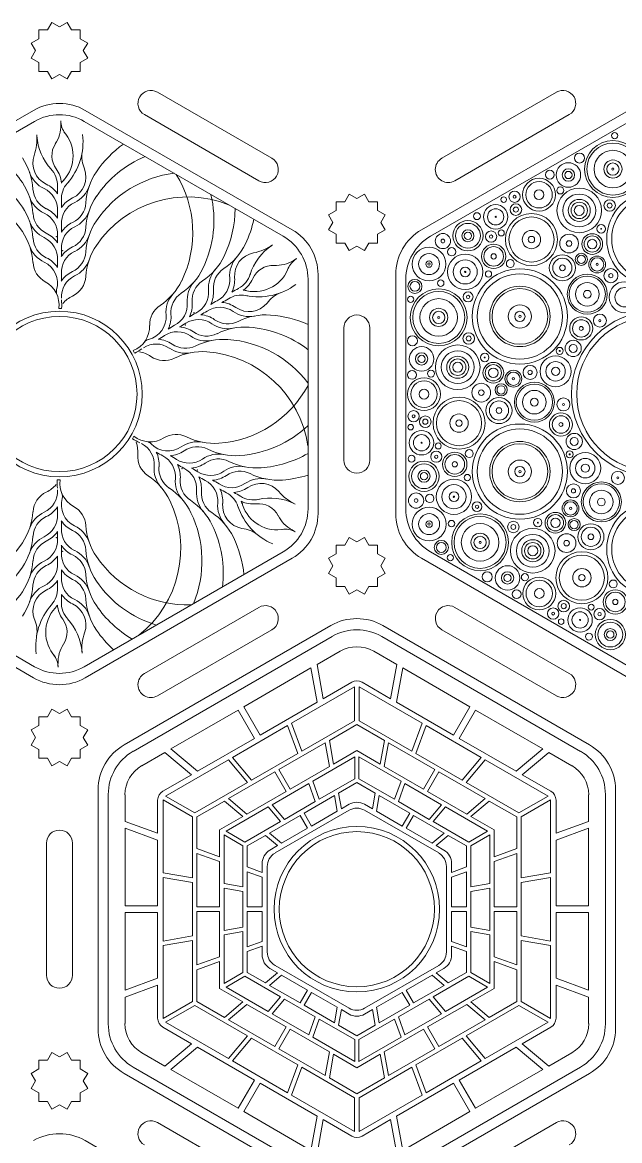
# Model space of a CAD drawing. Header units: millimetres. Extents: x -13 to 587, y 0 to 600.
# Drawn here: x 165.7 to 252.3, y 277.5 to 439.7 of the extents above; entities that cross this region are included whole.
import ezdxf

# ---------------------------------------------------------------- set-up
doc = ezdxf.new("R2010")
doc.units = ezdxf.units.MM
for name, color, linetype, lineweight, true_color in [('Cut_First', 1, 'Continuous', 20, 0xff0000), ('Cut_Second', 1, 'Continuous', 20, 0xff0000), ('Vector_Score', 5, 'Continuous', 0, 0x0000ff)]:
    doc.layers.add(name, color=color, linetype=linetype, lineweight=lineweight, true_color=true_color)

msp = doc.modelspace()

# ---------------------------------------------------------------- linework, layer by layer
at = {"layer": 'Cut_First'}
for p, q in [((167.36, 426.9), (137.36, 409.58)), ((204.86, 409.58), (174.86, 426.9)), ((253.61, 426.9), (223.61, 409.58)), ((208.61, 368.45), (208.61, 403.09)), ((219.86, 403.09), (219.86, 368.45)), ((137.36, 361.95), (167.36, 344.63)), ((174.86, 344.63), (204.86, 361.95)), ((223.61, 361.95), (253.61, 344.63)), ((210.48, 352.21), (180.48, 334.89)), ((247.98, 334.89), (217.98, 352.21)), ((176.73, 328.39), (176.73, 293.75)), ((251.73, 293.75), (251.73, 328.39)), ((180.48, 287.26), (210.48, 269.94)), ((217.98, 269.94), (247.98, 287.26)), ((204.86, 260.19), (174.86, 277.51))]:
    msp.add_line(p, q, dxfattribs=at)
for centre in [(171.11, 385.77), (257.36, 385.77), (214.23, 311.07)]:
    msp.add_circle(centre, 11.25, dxfattribs=at)
for centre, start, end in [((171.11, 420.41), 60, 120), ((201.11, 403.09), 0, 60), ((227.36, 403.09), 120, 180), ((201.11, 368.45), 300, 0), ((227.36, 368.45), 180, 240), ((214.23, 345.71), 60, 120), ((171.11, 351.12), 240, 300), ((184.23, 328.39), 120, 180), ((244.23, 328.39), 0, 60), ((184.23, 293.75), 180, 240), ((244.23, 293.75), 300, 0), ((171.11, 271.02), 60, 120)]:
    msp.add_arc(centre, 7.5, start, end, dxfattribs=at)
at = {"layer": 'Cut_Second'}
for p, q in [((170.01, 439.66), (169.37, 438.56)), ((171.11, 439.03), (170.01, 439.66)), ((172.21, 439.66), (171.11, 439.03)), ((172.84, 438.56), (172.21, 439.66)), ((169.37, 438.56), (168.11, 438.56)), ((168.11, 438.56), (168.11, 437.29)), ((174.11, 438.56), (172.84, 438.56)), ((174.11, 437.29), (174.11, 438.56)), ((168.11, 437.29), (167.01, 436.66)), ((167.01, 436.66), (167.64, 435.56)), ((175.21, 436.66), (174.11, 437.29)), ((174.57, 435.56), (175.21, 436.66)), ((167.64, 435.56), (167.01, 434.46)), ((175.21, 434.46), (174.57, 435.56)), ((167.01, 434.46), (168.11, 433.83)), ((168.11, 433.83), (168.11, 432.56)), ((174.11, 433.83), (175.21, 434.46)), ((174.11, 432.56), (174.11, 433.83)), ((168.11, 432.56), (169.37, 432.56)), ((169.37, 432.56), (170.01, 431.46)), ((170.01, 431.46), (171.11, 432.1)), ((171.11, 432.1), (172.21, 431.46)), ((172.21, 431.46), (172.84, 432.56)), ((172.84, 432.56), (174.11, 432.56)), ((185.31, 429.53), (201.91, 419.95)), ((226.56, 419.95), (243.16, 429.53)), ((200.03, 416.7), (183.43, 426.28)), ((245.03, 426.28), (228.43, 416.7)), ((212.5, 413.66), (211.23, 413.66)), ((211.23, 413.66), (211.23, 412.4)), ((213.13, 414.76), (212.5, 413.66)), ((214.23, 414.13), (213.13, 414.76)), ((215.33, 414.76), (214.23, 414.13)), ((215.96, 413.66), (215.33, 414.76)), ((217.23, 413.66), (215.96, 413.66)), ((217.23, 412.4), (217.23, 413.66)), ((211.23, 412.4), (210.13, 411.76)), ((218.33, 411.76), (217.23, 412.4)), ((210.13, 411.76), (210.77, 410.66)), ((210.77, 410.66), (210.13, 409.57)), ((217.7, 410.66), (218.33, 411.76)), ((218.33, 409.57), (217.7, 410.66)), ((210.13, 409.57), (211.23, 408.93)), ((211.23, 408.93), (211.23, 407.66)), ((217.23, 408.93), (218.33, 409.57)), ((217.23, 407.66), (217.23, 408.93)), ((211.23, 407.66), (212.5, 407.66)), ((212.5, 407.66), (213.13, 406.57)), ((213.13, 406.57), (214.23, 407.2)), ((214.23, 407.2), (215.33, 406.57)), ((215.33, 406.57), (215.96, 407.66)), ((215.96, 407.66), (217.23, 407.66)), ((212.36, 376.18), (212.36, 395.35)), ((216.11, 395.35), (216.11, 376.18)), ((213.13, 364.97), (212.5, 363.87)), ((214.23, 364.33), (213.13, 364.97)), ((215.33, 364.97), (214.23, 364.33)), ((215.96, 363.87), (215.33, 364.97)), ((212.5, 363.87), (211.23, 363.87)), ((211.23, 363.87), (211.23, 362.6)), ((217.23, 363.87), (215.96, 363.87)), ((217.23, 362.6), (217.23, 363.87)), ((211.23, 362.6), (210.13, 361.97)), ((210.13, 361.97), (210.77, 360.87)), ((218.33, 361.97), (217.23, 362.6)), ((217.7, 360.87), (218.33, 361.97)), ((210.77, 360.87), (210.13, 359.77)), ((218.33, 359.77), (217.7, 360.87)), ((210.13, 359.77), (211.23, 359.14)), ((211.23, 359.14), (211.23, 357.87)), ((217.23, 359.14), (218.33, 359.77)), ((217.23, 357.87), (217.23, 359.14)), ((211.23, 357.87), (212.5, 357.87)), ((212.5, 357.87), (213.13, 356.77)), ((213.13, 356.77), (214.23, 357.4)), ((214.23, 357.4), (215.33, 356.77)), ((215.33, 356.77), (215.96, 357.87)), ((215.96, 357.87), (217.23, 357.87)), ((183.43, 345.25), (200.03, 354.83)), ((228.43, 354.83), (245.03, 345.25)), ((201.91, 351.59), (185.31, 342)), ((243.16, 342), (226.56, 351.59)), ((169.37, 338.97), (168.11, 338.97)), ((168.11, 338.97), (168.11, 337.7)), ((170.01, 340.07), (169.37, 338.97)), ((171.11, 339.43), (170.01, 340.07)), ((172.21, 340.07), (171.11, 339.43)), ((172.84, 338.97), (172.21, 340.07)), ((174.11, 338.97), (172.84, 338.97)), ((174.11, 337.7), (174.11, 338.97)), ((168.11, 337.7), (167.01, 337.07)), ((175.21, 337.07), (174.11, 337.7)), ((167.01, 337.07), (167.64, 335.97)), ((167.64, 335.97), (167.01, 334.87)), ((174.57, 335.97), (175.21, 337.07)), ((175.21, 334.87), (174.57, 335.97)), ((167.01, 334.87), (168.11, 334.24)), ((168.11, 334.24), (168.11, 332.97)), ((174.11, 334.24), (175.21, 334.87)), ((174.11, 332.97), (174.11, 334.24)), ((168.11, 332.97), (169.37, 332.97)), ((169.37, 332.97), (170.01, 331.87)), ((170.01, 331.87), (171.11, 332.51)), ((171.11, 332.51), (172.21, 331.87)), ((172.21, 331.87), (172.84, 332.97)), ((172.84, 332.97), (174.11, 332.97)), ((169.23, 301.49), (169.23, 320.66)), ((172.98, 320.66), (172.98, 301.49)), ((170.01, 290.27), (169.37, 289.17)), ((171.11, 289.64), (170.01, 290.27)), ((172.21, 290.27), (171.11, 289.64)), ((172.84, 289.17), (172.21, 290.27)), ((169.37, 289.17), (168.11, 289.17)), ((168.11, 289.17), (168.11, 287.91)), ((174.11, 289.17), (172.84, 289.17)), ((174.11, 287.91), (174.11, 289.17)), ((168.11, 287.91), (167.01, 287.27)), ((167.01, 287.27), (167.64, 286.17)), ((175.21, 287.27), (174.11, 287.91)), ((174.57, 286.17), (175.21, 287.27)), ((167.64, 286.17), (167.01, 285.08)), ((175.21, 285.08), (174.57, 286.17)), ((167.01, 285.08), (168.11, 284.44)), ((168.11, 284.44), (168.11, 283.17)), ((174.11, 284.44), (175.21, 285.08)), ((174.11, 283.17), (174.11, 284.44)), ((168.11, 283.17), (169.37, 283.17)), ((169.37, 283.17), (170.01, 282.08)), ((170.01, 282.08), (171.11, 282.71)), ((171.11, 282.71), (172.21, 282.08)), ((172.21, 282.08), (172.84, 283.17)), ((172.84, 283.17), (174.11, 283.17)), ((185.31, 280.14), (201.91, 270.56)), ((226.56, 270.56), (243.16, 280.14))]:
    msp.add_line(p, q, dxfattribs=at)
for centre, start, end in [((184.37, 427.91), 60, 240), ((244.09, 427.91), 300, 120), ((200.97, 418.32), 240, 60), ((227.49, 418.32), 120, 300), ((214.23, 395.35), 0, 180), ((214.23, 376.18), 180, 0), ((200.97, 353.21), 300, 120), ((227.49, 353.21), 60, 240), ((184.37, 343.63), 120, 300), ((244.09, 343.63), 240, 60), ((171.11, 320.66), 0, 180), ((171.11, 301.49), 180, 0), ((184.37, 278.52), 60, 240), ((244.09, 278.52), 300, 120)]:
    msp.add_arc(centre, 1.88, start, end, dxfattribs=at)
at = {"layer": 'Vector_Score'}
for p, q in [((138.67, 408.65), (167.5, 425.3)), ((138.67, 408.65), (167.5, 425.3)), ((171.31, 424.83), (171.3, 425.37)), ((174.71, 425.3), (203.54, 408.65)), ((174.71, 425.3), (203.54, 408.65)), ((224.92, 408.65), (253.75, 425.3)), ((205.04, 405.12), (205.5, 405.4)), ((207.15, 402.41), (207.15, 369.12)), ((207.15, 402.41), (207.15, 369.12)), ((221.32, 369.12), (221.32, 402.41)), ((171.01, 398.19), (171.42, 398.18)), ((181.82, 392.06), (182.01, 391.7)), ((181.91, 379.64), (181.7, 379.29)), ((171.2, 373.34), (170.8, 373.35)), ((204.83, 366.06), (205.3, 365.79)), ((167.5, 346.23), (138.67, 362.88)), ((167.5, 346.23), (138.67, 362.88)), ((203.54, 362.88), (174.71, 346.23)), ((203.54, 362.88), (174.71, 346.23)), ((253.75, 346.23), (224.92, 362.88)), ((181.8, 333.96), (210.63, 350.61)), ((217.84, 350.61), (246.67, 333.96)), ((211.79, 348.48), (208.46, 346.55)), ((220.01, 346.55), (216.67, 348.48)), ((170.9, 346.7), (170.91, 346.16)), ((207.58, 346.05), (197.84, 340.42)), ((208.46, 341.08), (207.58, 346.05)), ((209.33, 341.59), (208.46, 346.55)), ((219.13, 341.59), (220.01, 346.55)), ((220, 341.08), (220.88, 346.05)), ((230.63, 340.42), (220.88, 346.05)), ((213.48, 343.98), (209.33, 341.59)), ((219.13, 341.59), (214.98, 343.98)), ((213.91, 343.31), (204.77, 338.03)), ((213.91, 338.4), (213.91, 343.31)), ((223.7, 338.03), (214.56, 343.31)), ((214.56, 338.4), (214.56, 343.31)), ((208.46, 341.08), (200.2, 336.32)), ((228.26, 336.32), (220, 341.08)), ((197.02, 339.94), (187.27, 334.32)), ((199.38, 335.84), (197.02, 339.94)), ((200.2, 336.32), (197.84, 340.42)), ((228.26, 336.32), (230.63, 340.42)), ((229.08, 335.84), (231.45, 339.94)), ((241.2, 334.32), (231.45, 339.94)), ((204.19, 337.7), (196.19, 333.08)), ((205.67, 333.65), (204.19, 337.7)), ((206.24, 333.98), (204.77, 338.03)), ((213.91, 338.4), (206.24, 333.98)), ((214.23, 337.84), (210.25, 335.54)), ((218.22, 335.54), (214.23, 337.84)), ((222.22, 333.98), (214.56, 338.4)), ((222.22, 333.98), (223.7, 338.03)), ((222.8, 333.65), (224.27, 337.7)), ((232.27, 333.08), (224.27, 337.7)), ((199.38, 335.84), (191.13, 331.08)), ((237.34, 331.08), (229.08, 335.84)), ((191.13, 331.08), (187.27, 334.32)), ((209.65, 335.19), (202.92, 331.31)), ((210.25, 331.77), (209.65, 335.19)), ((210.85, 332.12), (210.25, 335.54)), ((214.23, 334.07), (210.85, 332.12)), ((217.61, 332.12), (214.23, 334.07)), ((217.61, 332.12), (218.22, 335.54)), ((218.21, 331.77), (218.82, 335.19)), ((225.54, 331.31), (218.82, 335.19)), ((237.34, 331.08), (241.2, 334.32)), ((186.39, 333.81), (183.06, 331.88)), ((190.25, 330.57), (186.39, 333.81)), ((195.62, 332.75), (186.48, 327.47)), ((198.39, 329.44), (195.62, 332.75)), ((198.96, 329.78), (196.19, 333.08)), ((205.67, 333.65), (198.96, 329.78)), ((213.92, 333.14), (207.83, 329.62)), ((213.92, 329.99), (213.92, 333.14)), ((220.64, 329.62), (214.54, 333.14)), ((214.54, 329.99), (214.54, 333.14)), ((229.5, 329.78), (222.8, 333.65)), ((229.5, 329.78), (232.27, 333.08)), ((230.08, 329.44), (232.85, 332.75)), ((241.98, 327.47), (232.85, 332.75)), ((238.21, 330.57), (242.07, 333.81)), ((245.41, 331.88), (242.07, 333.81)), ((202.36, 330.98), (195.64, 327.1)), ((203.99, 328.16), (202.36, 330.98)), ((204.56, 328.48), (202.92, 331.31)), ((210.25, 331.77), (204.56, 328.48)), ((223.91, 328.48), (218.21, 331.77)), ((223.91, 328.48), (225.54, 331.31)), ((224.47, 328.16), (226.11, 330.98)), ((232.83, 327.1), (226.11, 330.98)), ((190.25, 330.57), (186.1, 328.18)), ((198.39, 329.44), (190.72, 325.02)), ((207.26, 329.29), (201.94, 326.22)), ((208.2, 326.69), (207.26, 329.29)), ((208.77, 327.01), (207.83, 329.62)), ((213.92, 329.99), (208.77, 327.01)), ((214.23, 329.42), (211.59, 327.89)), ((214.23, 329.42), (216.87, 327.89)), ((219.69, 327.01), (214.54, 329.99)), ((219.69, 327.01), (220.64, 329.62)), ((220.26, 326.69), (221.21, 329.29)), ((226.52, 326.22), (221.21, 329.29)), ((237.74, 325.02), (230.08, 329.44)), ((242.36, 328.18), (238.21, 330.57)), ((178.19, 294.43), (178.19, 327.72)), ((180.62, 327.66), (180.62, 323.81)), ((203.99, 328.16), (198.3, 324.87)), ((211, 327.55), (206.57, 324.99)), ((211.4, 325.3), (211, 327.55)), ((211.99, 325.64), (211.59, 327.89)), ((216.48, 325.64), (216.87, 327.89)), ((217.06, 325.3), (217.46, 327.55)), ((221.89, 324.99), (217.46, 327.55)), ((230.17, 324.87), (224.47, 328.16)), ((247.84, 323.81), (247.84, 327.66)), ((250.27, 327.72), (250.27, 294.43)), ((185.35, 326.88), (185.35, 322.09)), ((186.15, 326.91), (186.15, 316.35)), ((190.4, 324.45), (186.15, 326.91)), ((190.72, 325.02), (186.48, 327.47)), ((195.03, 326.75), (191.05, 324.45)), ((197.7, 324.52), (195.03, 326.75)), ((198.3, 324.87), (195.64, 327.1)), ((203.72, 324.1), (201.94, 326.22)), ((208.2, 326.69), (203.72, 324.1)), ((213.11, 326.28), (211.99, 325.64)), ((216.48, 325.64), (215.36, 326.28)), ((224.74, 324.1), (220.26, 326.69)), ((224.74, 324.1), (226.52, 326.22)), ((230.17, 324.87), (232.83, 327.1)), ((230.77, 324.52), (233.43, 326.75)), ((237.41, 324.45), (233.43, 326.75)), ((237.74, 325.02), (241.98, 327.47)), ((238.07, 324.45), (242.31, 326.91)), ((242.31, 316.35), (242.31, 326.91)), ((243.11, 322.09), (243.11, 326.88)), ((190.4, 324.45), (190.4, 315.61)), ((191.05, 324.45), (191.05, 319.86)), ((197.7, 324.52), (194.32, 322.57)), ((201.37, 325.89), (195.28, 322.37)), ((203.15, 323.77), (201.37, 325.89)), ((206.01, 324.67), (201.57, 322.11)), ((213.11, 325.42), (202.37, 319.22)), ((207.08, 322.8), (206.01, 324.67)), ((207.65, 323.13), (206.57, 324.99)), ((211.4, 325.3), (207.65, 323.13)), ((226.1, 319.22), (215.36, 325.42)), ((220.82, 323.13), (217.06, 325.3)), ((220.82, 323.13), (221.89, 324.99)), ((221.38, 322.8), (222.46, 324.67)), ((226.89, 322.11), (222.46, 324.67)), ((225.31, 323.77), (227.09, 325.89)), ((233.18, 322.37), (227.09, 325.89)), ((234.15, 322.57), (230.77, 324.52)), ((237.41, 319.86), (237.41, 324.45)), ((238.07, 315.61), (238.07, 324.45)), ((185.35, 322.09), (180.62, 323.81)), ((180.62, 322.8), (180.62, 311.54)), ((185.35, 321.08), (180.62, 322.8)), ((203.15, 323.77), (198.01, 320.8)), ((207.08, 322.8), (203.33, 320.64)), ((225.13, 320.64), (221.38, 322.8)), ((230.46, 320.8), (225.31, 323.77)), ((243.11, 322.09), (247.84, 323.81)), ((243.11, 321.08), (247.84, 322.8)), ((247.84, 311.54), (247.84, 322.8)), ((185.35, 321.08), (185.35, 311.54)), ((194.32, 322.57), (194.32, 318.67)), ((194.97, 321.83), (194.97, 314.8)), ((197.7, 320.26), (194.97, 321.83)), ((198.01, 320.8), (195.28, 322.37)), ((198.35, 320.24), (200.99, 321.77)), ((202.74, 320.3), (200.99, 321.77)), ((203.33, 320.64), (201.57, 322.11)), ((225.13, 320.64), (226.89, 322.11)), ((225.72, 320.3), (227.48, 321.77)), ((230.12, 320.24), (227.48, 321.77)), ((230.46, 320.8), (233.18, 322.37)), ((230.77, 320.26), (233.5, 321.83)), ((233.5, 314.8), (233.5, 321.83)), ((234.15, 318.67), (234.15, 322.57)), ((243.11, 311.54), (243.11, 321.08)), ((194.32, 318.67), (191.05, 319.86)), ((197.7, 320.26), (197.7, 314.32)), ((198.35, 320.24), (198.35, 317.19)), ((202.74, 320.3), (201.62, 319.65)), ((226.84, 319.65), (225.72, 320.3)), ((230.12, 320.24), (230.12, 317.19)), ((230.77, 314.32), (230.77, 320.26)), ((234.15, 318.67), (237.41, 319.86)), ((191.05, 319.16), (191.05, 311.4)), ((194.32, 317.97), (191.05, 319.16)), ((194.32, 317.97), (194.32, 311.4)), ((234.15, 317.97), (237.41, 319.16)), ((234.15, 311.4), (234.15, 317.97)), ((237.41, 311.4), (237.41, 319.16)), ((190.4, 315.61), (186.15, 316.35)), ((200.5, 316.41), (198.35, 317.19)), ((198.35, 316.51), (198.35, 311.4)), ((200.5, 315.73), (198.35, 316.51)), ((200.5, 317.7), (200.5, 316.41)), ((201.24, 317.27), (201.24, 304.87)), ((227.22, 304.87), (227.22, 317.27)), ((227.97, 316.41), (227.97, 317.7)), ((227.97, 316.41), (230.12, 317.19)), ((227.97, 315.73), (230.12, 316.51)), ((230.12, 311.4), (230.12, 316.51)), ((238.07, 315.61), (242.31, 316.35)), ((186.15, 315.69), (186.15, 306.45)), ((190.4, 314.94), (186.15, 315.69)), ((190.4, 314.94), (190.4, 307.2)), ((197.7, 314.32), (194.97, 314.8)), ((200.5, 315.73), (200.5, 311.4)), ((227.97, 311.4), (227.97, 315.73)), ((230.77, 314.32), (233.5, 314.8)), ((238.07, 314.94), (242.31, 315.69)), ((238.07, 307.2), (238.07, 314.94)), ((242.31, 306.45), (242.31, 315.69)), ((194.97, 314.14), (194.97, 308)), ((197.7, 313.66), (194.97, 314.14)), ((197.7, 313.66), (197.7, 308.48)), ((230.77, 313.66), (233.5, 314.14)), ((230.77, 308.48), (230.77, 313.66)), ((233.5, 308), (233.5, 314.14)), ((185.35, 311.54), (180.62, 311.54)), ((194.32, 311.4), (191.05, 311.4)), ((200.5, 311.4), (198.35, 311.4)), ((227.97, 311.4), (230.12, 311.4)), ((234.15, 311.4), (237.41, 311.4)), ((243.11, 311.54), (247.84, 311.54)), ((180.62, 310.6), (180.62, 299.34)), ((185.35, 310.6), (180.62, 310.6)), ((185.35, 310.6), (185.35, 301.06)), ((191.05, 310.75), (191.05, 302.98)), ((194.32, 310.75), (191.05, 310.75)), ((194.32, 310.75), (194.32, 304.17)), ((198.35, 310.75), (198.35, 305.63)), ((200.5, 310.75), (198.35, 310.75)), ((200.5, 310.75), (200.5, 306.41)), ((227.97, 306.41), (227.97, 310.75)), ((227.97, 310.75), (230.12, 310.75)), ((230.12, 305.63), (230.12, 310.75)), ((234.15, 304.17), (234.15, 310.75)), ((234.15, 310.75), (237.41, 310.75)), ((237.41, 302.98), (237.41, 310.75)), ((243.11, 301.06), (243.11, 310.6)), ((243.11, 310.6), (247.84, 310.6)), ((247.84, 299.34), (247.84, 310.6)), ((197.7, 308.48), (194.97, 308)), ((230.77, 308.48), (233.5, 308)), ((190.4, 307.2), (186.15, 306.45)), ((190.4, 306.54), (186.15, 305.79)), ((190.4, 306.54), (190.4, 297.69)), ((197.7, 307.83), (194.97, 307.35)), ((194.97, 307.35), (194.97, 300.31)), ((197.7, 307.83), (197.7, 301.88)), ((230.77, 301.88), (230.77, 307.83)), ((230.77, 307.83), (233.5, 307.35)), ((233.5, 300.31), (233.5, 307.35)), ((238.07, 307.2), (242.31, 306.45)), ((238.07, 297.69), (238.07, 306.54)), ((238.07, 306.54), (242.31, 305.79)), ((186.15, 305.79), (186.15, 295.24)), ((200.5, 306.41), (198.35, 305.63)), ((200.5, 305.73), (198.35, 304.95)), ((198.35, 301.9), (198.35, 304.95)), ((200.5, 305.73), (200.5, 304.44)), ((227.97, 306.41), (230.12, 305.63)), ((227.97, 304.44), (227.97, 305.73)), ((227.97, 305.73), (230.12, 304.95)), ((230.12, 301.9), (230.12, 304.95)), ((242.31, 295.24), (242.31, 305.79)), ((194.32, 304.17), (191.05, 302.98)), ((194.32, 303.48), (191.05, 302.29)), ((194.32, 303.48), (194.32, 299.57)), ((234.15, 304.17), (237.41, 302.98)), ((234.15, 299.57), (234.15, 303.48)), ((234.15, 303.48), (237.41, 302.29)), ((191.05, 302.29), (191.05, 297.69)), ((197.7, 301.88), (194.97, 300.31)), ((198.35, 301.9), (200.99, 300.37)), ((202.74, 301.85), (200.99, 300.37)), ((201.62, 302.49), (202.74, 301.85)), ((202.37, 302.92), (213.11, 296.72)), ((215.36, 296.72), (226.1, 302.92)), ((225.72, 301.85), (226.84, 302.49)), ((225.72, 301.85), (227.48, 300.37)), ((230.12, 301.9), (227.48, 300.37)), ((230.77, 301.88), (233.5, 300.31)), ((237.41, 297.69), (237.41, 302.29)), ((185.35, 301.06), (180.62, 299.34)), ((185.35, 300.06), (180.62, 298.33)), ((185.35, 300.06), (185.35, 295.26)), ((198.01, 301.34), (195.28, 299.77)), ((198.01, 301.34), (203.15, 298.37)), ((203.33, 301.51), (201.57, 300.03)), ((201.57, 300.03), (206.01, 297.48)), ((203.33, 301.51), (207.08, 299.34)), ((221.38, 299.34), (225.13, 301.51)), ((222.46, 297.48), (226.89, 300.03)), ((225.13, 301.51), (226.89, 300.03)), ((225.31, 298.37), (230.46, 301.34)), ((230.46, 301.34), (233.18, 299.77)), ((243.11, 301.06), (247.84, 299.34)), ((243.11, 295.26), (243.11, 300.06)), ((243.11, 300.06), (247.84, 298.33)), ((194.32, 299.57), (197.7, 297.62)), ((195.28, 299.77), (201.37, 296.25)), ((203.15, 298.37), (201.37, 296.25)), ((207.08, 299.34), (206.01, 297.48)), ((207.65, 299.01), (206.57, 297.15)), ((207.65, 299.01), (211.4, 296.85)), ((217.06, 296.85), (220.82, 299.01)), ((220.82, 299.01), (221.89, 297.15)), ((221.38, 299.34), (222.46, 297.48)), ((225.31, 298.37), (227.09, 296.25)), ((227.09, 296.25), (233.18, 299.77)), ((230.77, 297.62), (234.15, 299.57)), ((180.62, 298.33), (180.62, 294.48)), ((190.4, 297.69), (186.15, 295.24)), ((190.72, 297.12), (186.48, 294.67)), ((190.72, 297.12), (198.39, 292.7)), ((191.05, 297.69), (195.03, 295.39)), ((197.7, 297.62), (195.03, 295.39)), ((198.3, 297.27), (195.64, 295.04)), ((198.3, 297.27), (203.99, 293.99)), ((203.72, 298.04), (201.94, 295.92)), ((203.72, 298.04), (208.2, 295.46)), ((206.57, 297.15), (211, 294.59)), ((211.4, 296.85), (211, 294.59)), ((217.06, 296.85), (217.46, 294.59)), ((217.46, 294.59), (221.89, 297.15)), ((220.26, 295.46), (224.74, 298.04)), ((224.47, 293.99), (230.17, 297.27)), ((224.74, 298.04), (226.52, 295.92)), ((230.08, 292.7), (237.74, 297.12)), ((230.17, 297.27), (232.83, 295.04)), ((230.77, 297.62), (233.43, 295.39)), ((233.43, 295.39), (237.41, 297.69)), ((237.74, 297.12), (241.98, 294.67)), ((238.07, 297.69), (242.31, 295.24)), ((247.84, 294.48), (247.84, 298.33)), ((201.94, 295.92), (207.26, 292.85)), ((208.2, 295.46), (207.26, 292.85)), ((208.77, 295.13), (207.83, 292.53)), ((208.77, 295.13), (213.92, 292.16)), ((211.99, 296.51), (211.59, 294.25)), ((211.99, 296.51), (213.11, 295.86)), ((214.54, 292.16), (219.69, 295.13)), ((215.36, 295.86), (216.48, 296.51)), ((216.48, 296.51), (216.87, 294.25)), ((219.69, 295.13), (220.64, 292.53)), ((220.26, 295.46), (221.21, 292.85)), ((221.21, 292.85), (226.52, 295.92)), ((186.1, 293.97), (190.25, 291.57)), ((186.48, 294.67), (195.62, 289.4)), ((195.64, 295.04), (202.36, 291.16)), ((203.99, 293.99), (202.36, 291.16)), ((204.56, 293.66), (202.92, 290.83)), ((204.56, 293.66), (210.25, 290.37)), ((214.23, 292.73), (211.59, 294.25)), ((214.23, 292.73), (216.87, 294.25)), ((218.21, 290.37), (223.91, 293.66)), ((223.91, 293.66), (225.54, 290.83)), ((224.47, 293.99), (226.11, 291.16)), ((226.11, 291.16), (232.83, 295.04)), ((232.85, 289.4), (241.98, 294.67)), ((238.21, 291.57), (242.36, 293.97)), ((198.39, 292.7), (195.62, 289.4)), ((198.96, 292.37), (196.19, 289.06)), ((198.96, 292.37), (205.67, 288.5)), ((207.83, 292.53), (213.92, 289.01)), ((213.92, 292.16), (213.92, 289.01)), ((214.54, 289.01), (220.64, 292.53)), ((214.54, 292.16), (214.54, 289.01)), ((222.8, 288.5), (229.5, 292.37)), ((229.5, 292.37), (232.27, 289.06)), ((230.08, 292.7), (232.85, 289.4)), ((183.06, 290.26), (186.39, 288.33)), ((190.25, 291.57), (186.39, 288.33)), ((191.13, 291.07), (187.27, 287.83)), ((191.13, 291.07), (199.38, 286.3)), ((202.92, 290.83), (209.65, 286.95)), ((210.25, 290.37), (209.65, 286.95)), ((218.21, 290.37), (218.82, 286.95)), ((218.82, 286.95), (225.54, 290.83)), ((229.08, 286.3), (237.34, 291.07)), ((237.34, 291.07), (241.2, 287.83)), ((238.21, 291.57), (242.07, 288.33)), ((242.07, 288.33), (245.41, 290.26)), ((196.19, 289.06), (204.19, 284.44)), ((210.85, 290.03), (210.25, 286.6)), ((210.85, 290.03), (214.23, 288.07)), ((214.23, 288.07), (217.61, 290.03)), ((217.61, 290.03), (218.22, 286.6)), ((224.27, 284.44), (232.27, 289.06)), ((210.63, 271.54), (181.8, 288.18)), ((187.27, 287.83), (197.02, 282.2)), ((205.67, 288.5), (204.19, 284.44)), ((206.24, 288.16), (204.77, 284.11)), ((206.24, 288.16), (213.91, 283.74)), ((214.56, 283.74), (222.22, 288.16)), ((246.67, 288.18), (217.84, 271.54)), ((222.22, 288.16), (223.7, 284.11)), ((222.8, 288.5), (224.27, 284.44)), ((231.45, 282.2), (241.2, 287.83)), ((199.38, 286.3), (197.02, 282.2)), ((200.2, 285.83), (197.84, 281.73)), ((200.2, 285.83), (208.46, 281.06)), ((210.25, 286.6), (214.23, 284.3)), ((214.23, 284.3), (218.22, 286.6)), ((220, 281.06), (228.26, 285.83)), ((228.26, 285.83), (230.63, 281.73)), ((229.08, 286.3), (231.45, 282.2)), ((204.77, 284.11), (213.91, 278.84)), ((214.56, 278.84), (223.7, 284.11)), ((213.91, 283.74), (213.91, 278.84)), ((214.56, 283.74), (214.56, 278.84)), ((197.84, 281.73), (207.58, 276.1)), ((208.46, 281.06), (207.58, 276.1)), ((209.33, 280.56), (208.46, 275.59)), ((209.33, 280.56), (213.48, 278.16)), ((214.98, 278.16), (219.13, 280.56)), ((219.13, 280.56), (220.01, 275.59)), ((220, 281.06), (220.88, 276.1)), ((220.88, 276.1), (230.63, 281.73))]:
    msp.add_line(p, q, dxfattribs=at)
for centre, radius in [((251.6, 423.24), 0.45), ((251.36, 418.39), 4.12), ((251.36, 418.39), 3.77), ((246.51, 419.99), 0.726), ((251.36, 418.39), 2.72), ((244.9, 417.53), 1.78), ((244.9, 417.53), 0.894), ((251.36, 418.39), 1.32), ((251.36, 418.39), 0.89), ((251.36, 418.39), 0.15), ((240.65, 414.67), 2.38), ((242.21, 417.57), 0.645), ((244.9, 417.53), 0.528), ((237.11, 414.38), 0.822), ((240.65, 414.67), 1.92), ((240.65, 414.67), 0.709), ((243.73, 415.29), 0.514), ((246.48, 412.39), 3.23), ((257.36, 408.27), 6.9), ((235.53, 413.96), 0.403), ((237.11, 414.38), 0.209), ((246.48, 412.39), 2.38), ((246.48, 412.39), 1.6), ((246.48, 412.39), 1.19), ((250.89, 413.1), 0.837), ((257.36, 408.27), 6.18), ((231.64, 411.56), 0.501), ((234.36, 411.46), 1.77), ((234.36, 411.46), 1.18), ((239.55, 408.17), 3.77), ((237.29, 412.51), 0.839), ((237.29, 412.51), 0.375), ((246.48, 412.39), 0.722), ((250.89, 413.1), 0.36), ((230.34, 408.72), 2.19), ((230.34, 408.72), 1.8), ((234.36, 411.46), 0.0766), ((239.55, 408.17), 3.27), ((249.66, 409.72), 0.614), ((226.71, 407.95), 1.1), ((230.34, 408.72), 0.877), ((230.34, 408.72), 0.53), ((233.69, 408.6), 0.814), ((233.69, 408.6), 0.247), ((235.17, 409.13), 0.436), ((239.55, 408.17), 1.33), ((239.55, 408.17), 0.458), ((245, 407.59), 1.36), ((248.36, 407.52), 1.5), ((248.36, 407.52), 1.18), ((249.66, 409.72), 0.0555), ((224.7, 404.61), 2.45), ((226.71, 407.95), 0.274), ((227.98, 406.4), 0.609), ((234.07, 405.73), 1.77), ((234.07, 405.73), 1.42), ((245, 407.59), 0.404), ((248.36, 407.52), 0.685), ((224.7, 404.61), 1.52), ((229.94, 403.48), 2.56), ((234.07, 405.73), 0.384), ((244.03, 404.07), 1.89), ((244.03, 404.07), 1.39), ((246.78, 405.3), 0.878), ((246.78, 405.3), 0.597), ((249.07, 404.56), 1.22), ((249.07, 404.56), 0.964), ((224.7, 404.61), 0.461), ((224.7, 404.61), 0.169), ((229.94, 403.48), 1.75), ((229.94, 403.48), 0.707), ((237.87, 397.02), 6.9), ((236.48, 404.69), 0.573), ((244.03, 404.07), 0.416), ((249.07, 404.56), 0.161), ((251.06, 402.93), 1.02), ((222.65, 401.38), 1.02), ((226.39, 401.84), 0.467), ((229.94, 403.48), 0.103), ((237.87, 397.02), 6.18), ((233.32, 403.19), 0.453), ((247.64, 400.24), 2.9), ((247.64, 400.24), 2.62), ((251.06, 402.93), 0.306), ((222.65, 401.38), 0.713), ((226.1, 396.88), 4.12), ((226.1, 396.88), 3.77), ((230.36, 399.86), 0.714), ((237.87, 397.02), 4.38), ((237.87, 397.02), 4.04), ((247.64, 400.24), 1.71), ((247.64, 400.24), 0.562), ((253.06, 399.8), 2.25), ((253.06, 399.8), 1.41), ((222.03, 399.51), 0.45), ((226.1, 396.88), 2.72), ((230.36, 399.86), 0.241), ((171.11, 385.77), 12), ((171.11, 385.77), 12), ((226.1, 396.88), 1.32), ((226.1, 396.88), 0.89), ((237.87, 397.02), 1.68), ((237.87, 397.02), 0.75), ((257.36, 385.77), 12), ((249.47, 396.41), 0.942), ((226.1, 396.88), 0.15), ((237.87, 397.02), 0.168), ((246.76, 395.28), 1.67), ((246.76, 395.28), 1.26), ((249.47, 396.41), 0.158), ((222.29, 393.49), 0.726), ((230.45, 393.83), 0.837), ((230.45, 393.83), 0.36), ((246.76, 395.28), 0.286), ((223.62, 390.86), 1.78), ((228.86, 389.66), 3.23), ((243.64, 392.02), 0.513), ((245.6, 392.38), 1.18), ((245.6, 392.38), 0.583), ((223.62, 390.86), 0.894), ((223.62, 390.86), 0.528), ((228.86, 389.66), 2.38), ((228.86, 389.66), 1.6), ((228.86, 389.66), 1.19), ((232.77, 391.07), 0.614), ((232.77, 391.07), 0.0555), ((243.05, 389.06), 2.25), ((243.64, 392.02), 0.0828), ((222.24, 388.55), 0.645), ((224.98, 388.73), 0.514), ((228.86, 389.66), 0.722), ((234.02, 388.85), 1.5), ((234.02, 388.85), 1.18), ((234.02, 388.85), 0.685), ((236.93, 387.99), 1.22), ((239.35, 388.9), 1.02), ((239.35, 388.9), 0.306), ((243.05, 389.06), 1.41), ((243.05, 389.06), 0.591), ((223.97, 385.75), 2.38), ((223.97, 385.75), 1.92), ((236.93, 387.99), 0.964), ((236.93, 387.99), 0.161), ((223.97, 385.75), 0.709), ((232.27, 385.97), 1.36), ((232.27, 385.97), 0.404), ((235.15, 386.37), 0.878), ((235.15, 386.37), 0.597), ((239.97, 384.59), 2.9), ((239.97, 384.59), 2.62), ((239.97, 384.59), 1.71), ((229.05, 381.55), 3.77), ((229.05, 381.55), 3.27), ((234.84, 383.37), 1.89), ((234.84, 383.37), 1.39), ((239.97, 384.59), 0.562), ((244.19, 384.26), 0.942), ((244.19, 384.26), 0.158), ((222.46, 382.54), 0.822), ((222.46, 382.54), 0.209), ((229.05, 381.55), 1.33), ((234.84, 383.37), 0.416), ((243.82, 381.35), 1.67), ((222.03, 380.96), 0.403), ((224.16, 381.76), 0.839), ((224.16, 381.76), 0.375), ((229.05, 381.55), 0.458), ((237.87, 374.52), 6.9), ((243.82, 381.35), 1.26), ((243.82, 381.35), 0.286), ((223.61, 378.7), 1.77), ((223.61, 378.7), 1.18), ((237.87, 374.52), 6.18), ((245.75, 378.89), 1.18), ((245.75, 378.89), 0.583), ((223.61, 378.7), 0.0766), ((226.03, 378.24), 0.436), ((237.87, 374.52), 4.38), ((237.87, 374.52), 4.04), ((222.16, 376.39), 0.501), ((225.75, 376.68), 0.814), ((225.75, 376.68), 0.247), ((228.43, 375.58), 1.77), ((228.43, 375.58), 1.42), ((230.53, 377.14), 0.573), ((237.87, 374.52), 1.68), ((245.08, 377.02), 0.513), ((245.08, 377.02), 0.0828), ((247.35, 375.02), 2.25), ((247.35, 375.02), 1.41), ((223.97, 373.85), 2.19), ((223.97, 373.85), 1.8), ((223.97, 373.85), 0.877), ((228.43, 375.58), 0.384), ((237.87, 374.52), 0.75), ((237.87, 374.52), 0.168), ((247.35, 375.02), 0.591), ((223.97, 373.85), 0.53), ((228.31, 370.88), 2.56), ((230.25, 373.66), 0.453), ((249.68, 370.12), 2.9), ((252.08, 373.61), 0.942), ((252.08, 373.61), 0.158), ((222.82, 370.32), 1.1), ((228.31, 370.88), 1.75), ((228.31, 370.88), 0.707), ((245.64, 371.73), 1.02), ((245.64, 371.73), 0.306), ((249.68, 370.12), 2.62), ((249.68, 370.12), 1.71), ((222.82, 370.32), 0.274), ((224.8, 370.64), 0.609), ((228.31, 370.88), 0.103), ((231.66, 369.43), 0.714), ((245.22, 369.19), 1.22), ((245.22, 369.19), 0.964), ((249.68, 370.12), 0.562), ((257.36, 363.27), 6.9), ((224.71, 366.91), 2.45), ((224.71, 366.91), 1.52), ((232.1, 364.26), 4.12), ((231.66, 369.43), 0.241), ((243.02, 367.1), 1.5), ((243.02, 367.1), 1.18), ((245.22, 369.19), 0.161), ((257.36, 363.27), 6.18), ((224.71, 366.91), 0.461), ((224.71, 366.91), 0.169), ((227.95, 366.98), 0.467), ((232.1, 364.26), 3.77), ((232.1, 364.26), 2.72), ((236.92, 366.49), 0.837), ((236.92, 366.49), 0.36), ((240.46, 367.12), 0.614), ((240.46, 367.12), 0.0555), ((243.02, 367.1), 0.685), ((245.73, 366.84), 0.878), ((245.73, 366.84), 0.597), ((248.17, 365.07), 1.89), ((248.17, 365.07), 1.39), ((232.1, 364.26), 1.32), ((232.1, 364.26), 0.89), ((239.74, 363.04), 3.23), ((239.74, 363.04), 2.38), ((244.64, 364.15), 1.36), ((248.17, 365.07), 0.416), ((226.48, 363.52), 1.02), ((226.48, 363.52), 0.713), ((232.1, 364.26), 0.15), ((239.74, 363.04), 1.6), ((239.74, 363.04), 1.19), ((239.74, 363.04), 0.722), ((244.64, 364.15), 0.404), ((227.79, 362.04), 0.45), ((246.86, 359.14), 3.77), ((246.86, 359.14), 3.27), ((233.14, 359.26), 0.726), ((236.08, 359.1), 1.78), ((236.08, 359.1), 0.894), ((246.86, 359.14), 1.33), ((236.08, 359.1), 0.528), ((238.6, 359.21), 0.514), ((240.68, 356.85), 2.38), ((240.68, 356.85), 1.92), ((246.86, 359.14), 0.458), ((251.41, 358.23), 0.573), ((237.39, 356.75), 0.645), ((240.68, 356.85), 0.709), ((251.71, 355.62), 1.77), ((251.71, 355.62), 1.42), ((244.23, 355.02), 0.839), ((244.23, 355.02), 0.375), ((248.21, 354.87), 0.436), ((251.71, 355.62), 0.384), ((242.7, 353.93), 0.822), ((242.7, 353.93), 0.209), ((246.6, 353.01), 1.77), ((246.6, 353.01), 1.18), ((249.42, 353.85), 0.814), ((249.42, 353.85), 0.247), ((243.86, 352.77), 0.403), ((246.6, 353.01), 0.0766), ((250.98, 350.89), 2.19), ((250.98, 350.89), 1.8), ((247.88, 350.6), 0.501), ((250.98, 350.89), 0.877), ((250.98, 350.89), 0.53), ((214.23, 311.07), 12)]:
    msp.add_circle(centre, radius, dxfattribs=at)
for centre, radius, start, end in [((171.11, 419.06), 7.21, 60, 120), ((171.11, 419.06), 7.21, 60, 120), ((166.31, 424.74), 5, 327.2095, 0.9548), ((174.3, 425.42), 3, 180.9548, 218.4342), ((160.85, 422.72), 7, 340.4644, 5.173), ((175.82, 423.77), 8, 184.0313, 222.655), ((167.86, 420.3), 5.23, 317.8952, 42.1729), ((165.53, 422.31), 9, 318.2345, 7.0237), ((173.2, 420.31), 3.19, 146.9891, 216.4403), ((189.73, 409.02), 16, 125.673, 145.8832), ((152.49, 407.46), 16, 34.1168, 59.7512), ((158.28, 414.95), 9, 3.4644, 34.1168), ((170.63, 419.25), 3.37, 160.4644, 244.7782), ((178.36, 420.16), 4, 170.4716, 205.4863), ((189.72, 405.46), 16, 112.808, 145.8832), ((152.49, 403.91), 16, 34.1168, 73.5336), ((167.45, 416.07), 3.37, 356.8622, 44.9341), ((167.45, 416.07), 3.95, 4.3063, 36.4403), ((171.58, 417.25), 3.37, 295.2218, 20.5356), ((170.63, 419.25), 4.08, 199.214, 244.7782), ((174.76, 414.07), 4.08, 137.8952, 145.6964), ((183.93, 412.95), 9, 145.8832, 176.5356), ((189.72, 401.91), 16, 97.1522, 145.8832), ((174.44, 409.18), 16, 334.1168, 31.8027), ((152.5, 400.35), 16, 34.1168, 91.8027), ((158.29, 411.39), 9, 3.4644, 34.1168), ((170.63, 415.69), 3.37, 183.4644, 244.7782), ((167.46, 412.51), 3.37, 356.8622, 64.7782), ((167.46, 412.51), 4.08, 34.3036, 64.7782), ((180.31, 415.36), 9.5, 176.8622, 183.3428), ((174.76, 414.07), 3.37, 137.8952, 183.1378), ((167.86, 420.3), 5.93, 317.8952, 320.7231), ((171.58, 417.25), 4.08, 295.2218, 340.786), ((170.63, 415.69), 4.08, 199.214, 244.7782), ((174.76, 410.51), 4.08, 115.2218, 145.6964), ((161.91, 413.36), 9.5, 356.6572, 3.1378), ((174.76, 410.51), 3.37, 115.2218, 183.1378), ((171.58, 413.69), 3.37, 295.2218, 356.5356), ((183.93, 409.39), 9, 145.8832, 176.5356), ((189.72, 398.35), 16, 68.2789, 145.8832), ((177.51, 410.96), 16, 334.1168, 13.5336), ((158.29, 407.84), 9, 3.4644, 34.1168), ((170.64, 412.14), 3.37, 183.4644, 244.7782), ((167.46, 408.96), 3.37, 356.8622, 64.7782), ((167.46, 408.96), 4.08, 34.3036, 64.7782), ((180.31, 411.81), 9.5, 176.8622, 183.3428), ((171.58, 413.69), 4.08, 295.2218, 340.786), ((180.59, 412.74), 16, 334.1168, 359.7512), ((170.64, 412.14), 4.08, 199.214, 244.7782), ((174.76, 406.96), 4.08, 115.2218, 145.6964), ((161.9, 409.81), 9.5, 356.6572, 3.1378), ((183.93, 405.84), 9, 145.8832, 176.5356), ((183.67, 414.52), 16, 334.1168, 347.6794), ((158.29, 404.28), 9, 3.4644, 34.1168), ((167.46, 405.4), 4.08, 34.3036, 64.7782), ((180.31, 408.25), 9.5, 176.8622, 183.3428), ((174.76, 406.96), 3.37, 115.2218, 183.1378), ((171.58, 410.14), 3.37, 295.2218, 356.5356), ((171.58, 410.14), 4.08, 295.2218, 340.786), ((199.94, 402.41), 7.21, 360, 60), ((199.94, 402.41), 7.21, 0, 60), ((228.53, 402.41), 7.21, 120, 180), ((170.64, 408.58), 4.08, 199.214, 244.7782), ((170.64, 408.58), 3.37, 183.4644, 244.7782), ((167.46, 405.4), 3.37, 356.8622, 64.7782), ((174.75, 403.4), 4.08, 115.2218, 145.6964), ((183.92, 402.28), 9, 145.8832, 176.5356), ((189.97, 411.46), 9, 303.4644, 334.1168), ((206.38, 400.69), 8, 124.0313, 162.655), ((197.98, 413.12), 7, 280.4644, 305.173), ((167.47, 401.84), 4.08, 34.3036, 64.7782), ((174.75, 403.4), 3.37, 115.2218, 183.1378), ((161.9, 406.25), 9.5, 356.6572, 3.1378), ((171.57, 406.58), 3.37, 295.2218, 356.5356), ((186.89, 409.68), 9, 303.4644, 334.1168), ((199.87, 402.92), 4.08, 139.214, 184.7782), ((199.87, 402.92), 3.37, 100.4644, 184.7782), ((207.05, 402.82), 3, 120.9548, 158.4342), ((170.64, 405.03), 3.37, 183.4644, 241.7778), ((167.47, 401.84), 3.37, 343.5415, 64.7782), ((180.32, 404.7), 9.5, 176.8622, 183.3428), ((171.57, 406.58), 4.08, 295.2218, 340.786), ((183.81, 407.9), 9, 303.4644, 334.1168), ((196.79, 401.14), 4.08, 139.214, 184.7782), ((196.79, 401.14), 3.37, 123.4644, 184.7782), ((199.39, 405.85), 5.23, 257.8952, 342.1729), ((202.07, 401.23), 3.19, 86.9891, 156.4403), ((202.47, 409.41), 5, 267.2095, 300.9548), ((174.75, 399.84), 4.08, 115.2218, 145.6964), ((161.9, 402.7), 9.5, 356.6572, 3.1378), ((174.75, 399.84), 3.37, 115.2218, 183.1378), ((171.57, 403.03), 3.37, 295.2218, 356.5356), ((180.73, 406.12), 9, 303.4644, 334.1168), ((193.71, 399.36), 3.37, 123.4644, 184.7782), ((192.44, 402.3), 3.37, 296.8622, 4.7782), ((192.44, 402.3), 4.08, 334.3036, 4.7782), ((195.52, 404.08), 3.37, 296.8622, 344.9341), ((195.52, 404.08), 3.95, 304.3063, 336.4403), ((167.25, 398.71), 3.8, 352.1403, 61.7778), ((171.66, 400.61), 1, 163.5415, 203.2963), ((193.71, 399.36), 4.08, 139.214, 184.7782), ((189.37, 400.52), 3.37, 296.8622, 4.7782), ((189.37, 400.52), 4.08, 334.3036, 4.7782), ((201.34, 392.6), 9.5, 116.8622, 123.3428), ((197.44, 396.75), 4.08, 77.8952, 85.6964), ((199.97, 408.86), 9, 258.2345, 307.0237), ((167.25, 398.71), 4.2, 352.7867, 9.6331), ((174.75, 396.29), 4.08, 115.2218, 140.5509), ((190.63, 397.58), 4.08, 139.214, 184.7782), ((190.63, 397.58), 3.37, 123.4644, 184.7782), ((186.29, 398.74), 3.37, 296.8622, 4.7782), ((186.29, 398.74), 4.08, 334.3036, 4.7782), ((198.26, 390.82), 9.5, 116.8622, 123.3428), ((190.41, 407.53), 9.5, 296.6572, 303.1378), ((194.36, 394.98), 4.08, 55.2218, 85.6964), ((197.44, 396.75), 3.37, 77.8952, 123.1378), ((198.61, 401.09), 3.37, 235.2218, 320.5356), ((199.39, 405.85), 5.93, 257.8952, 260.7231), ((204.51, 396.68), 4, 110.4716, 145.4863), ((187.56, 395.8), 3.37, 123.4644, 181.7778), ((183.21, 396.96), 4.08, 334.3036, 4.7782), ((195.18, 389.04), 9.5, 116.8622, 123.3428), ((187.33, 405.76), 9.5, 296.6572, 303.1378), ((191.28, 393.2), 4.08, 55.2218, 85.6964), ((194.36, 394.98), 3.37, 55.2218, 123.1378), ((198.61, 401.09), 4.08, 235.2218, 280.786), ((180.39, 395.58), 3.8, 292.1403, 1.7778), ((183.21, 396.96), 3.37, 283.5415, 4.7782), ((192.1, 387.26), 9.5, 116.8622, 123.3428), ((184.24, 403.98), 9.5, 296.6572, 303.1378), ((191.28, 393.2), 3.37, 55.2218, 123.1378), ((195.53, 399.32), 4.08, 235.2218, 280.786), ((195.53, 399.32), 3.37, 235.2218, 296.5356), ((201.06, 388.25), 9, 85.8832, 116.5356), ((200.56, 381.27), 16, 65.673, 85.8832), ((181.16, 402.21), 9.5, 296.6572, 303.1378), ((188.2, 391.43), 3.37, 55.2218, 123.1378), ((188.2, 391.43), 4.08, 55.2218, 85.6964), ((192.45, 397.54), 4.08, 235.2218, 280.786), ((192.45, 397.54), 3.37, 235.2218, 296.5356), ((197.98, 386.47), 9, 85.8832, 116.5356), ((197.47, 379.49), 16, 52.808, 85.8832), ((185.12, 389.65), 3.37, 55.2218, 123.1378), ((184.23, 392.71), 1, 103.5415, 143.2963), ((185.12, 389.65), 4.08, 55.2218, 85.6964), ((189.37, 395.77), 4.08, 235.2218, 280.786), ((189.37, 395.77), 3.37, 235.2218, 296.5356), ((194.9, 384.7), 9, 85.8832, 116.5356), ((194.39, 377.72), 16, 37.1522, 85.8832), ((180.39, 395.58), 4.2, 292.7867, 309.6331), ((182.04, 387.88), 4.08, 55.2218, 80.5509), ((186.29, 393.99), 3.37, 235.2218, 296.5356), ((191.82, 382.92), 9, 85.8832, 116.5356), ((191.31, 375.94), 16, 8.2789, 85.8832), ((193.05, 394.59), 16, 274.1168, 331.8027), ((196.13, 392.81), 16, 274.1168, 313.5336), ((184.24, 382.64), 3.8, 232.1403, 301.7778), ((188.02, 376.54), 3.37, 63.4644, 121.7778), ((193.55, 387.61), 9, 243.4644, 274.1168), ((184.24, 382.64), 4.2, 232.7867, 249.6331), ((178.4, 377.35), 4.08, 355.2218, 20.5509), ((181.48, 375.57), 3.37, 355.2218, 63.1378), ((183.68, 377.87), 1, 43.5415, 83.2963), ((186.85, 380.88), 3.37, 223.5415, 304.7782), ((191.1, 374.76), 4.08, 79.214, 124.7782), ((191.1, 374.76), 3.37, 63.4644, 124.7782), ((185.82, 376.73), 3.37, 175.2218, 236.5356), ((181.48, 375.57), 4.08, 355.2218, 25.6964), ((190.37, 385.28), 9.5, 236.6572, 243.1378), ((184.56, 373.79), 3.37, 355.2218, 63.1378), ((186.85, 380.88), 4.08, 274.3036, 304.7782), ((182.9, 368.33), 9.5, 56.8622, 63.3428), ((189.93, 379.11), 3.37, 236.8622, 304.7782), ((194.18, 372.99), 4.08, 79.214, 124.7782), ((194.18, 372.99), 3.37, 63.4644, 124.7782), ((196.63, 385.83), 9, 243.4644, 274.1168), ((199.21, 391.04), 16, 274.1168, 299.7512), ((188.9, 374.95), 4.08, 175.2218, 220.786), ((188.9, 374.95), 3.37, 175.2218, 236.5356), ((184.56, 373.79), 4.08, 355.2218, 25.6964), ((193.45, 383.5), 9.5, 236.6572, 243.1378), ((187.63, 372.01), 3.37, 355.2218, 63.1378), ((189.93, 379.11), 4.08, 274.3036, 304.7782), ((185.98, 366.55), 9.5, 56.8622, 63.3428), ((197.26, 371.21), 4.08, 79.214, 124.7782), ((197.26, 371.21), 3.37, 63.4644, 124.7782), ((199.71, 384.06), 9, 243.4644, 274.1168), ((174.96, 372.82), 4.2, 172.7867, 189.6331), ((174.96, 372.82), 3.8, 172.1403, 241.7778), ((179, 366.41), 9, 25.8832, 56.5356), ((191.98, 373.17), 4.08, 175.2218, 220.786), ((191.98, 373.17), 3.37, 175.2218, 236.5356), ((193.01, 377.33), 3.37, 236.8622, 304.7782), ((187.63, 372.01), 4.08, 355.2218, 25.6964), ((196.53, 381.72), 9.5, 236.6572, 243.1378), ((190.71, 370.23), 3.37, 355.2218, 63.1378), ((193.01, 377.33), 4.08, 274.3036, 304.7782), ((189.06, 364.78), 9.5, 56.8622, 63.3428), ((200.34, 369.44), 4.08, 79.214, 124.7782), ((202.79, 382.28), 9, 243.4644, 274.1168), ((202.29, 389.26), 16, 274.1168, 287.6794), ((170.64, 368.5), 3.37, 115.2218, 176.5356), ((167.47, 371.69), 3.37, 295.2218, 3.1378), ((167.47, 375.24), 4.08, 295.2218, 320.5509), ((170.55, 370.93), 1, 343.5415, 23.2963), ((182.08, 364.63), 9, 25.8832, 56.5356), ((195.06, 371.39), 4.08, 175.2218, 220.786), ((195.06, 371.39), 3.37, 175.2218, 236.5356), ((196.09, 375.56), 3.37, 236.8622, 304.7782), ((190.71, 370.23), 4.08, 355.2218, 25.6964), ((199.61, 379.93), 9.5, 236.6572, 243.1378), ((193.79, 368.45), 3.37, 17.8952, 63.1378), ((196.09, 375.56), 4.08, 274.3036, 304.7782), ((192.14, 363), 9.5, 56.8622, 63.3428), ((200.34, 369.44), 3.37, 40.4644, 124.7782), ((208.24, 376.17), 7, 220.4644, 245.173), ((174.75, 369.69), 3.37, 163.5415, 244.7782), ((172.7, 363.36), 16, 308.2789, 25.8832), ((185.16, 362.85), 9, 25.8832, 56.5356), ((198.13, 369.61), 4.08, 175.2218, 220.786), ((198.13, 369.61), 3.37, 175.2218, 260.5356), ((199.18, 373.78), 3.37, 236.8622, 284.9341), ((193.79, 368.45), 4.08, 17.8952, 25.6964), ((199.18, 373.78), 3.95, 244.3063, 276.4403), ((202.64, 371.31), 5.23, 197.8952, 282.1729), ((199.98, 366.68), 3.19, 26.9891, 96.4403), ((201.67, 362.68), 8, 64.0313, 102.655), ((158.29, 369.25), 9, 325.8832, 356.5356), ((170.64, 364.95), 4.08, 115.2218, 160.786), ((167.46, 368.13), 3.37, 295.2218, 3.1378), ((167.47, 371.69), 4.08, 295.2218, 325.6964), ((180.32, 368.84), 9.5, 176.6572, 183.1378), ((171.57, 366.5), 3.37, 3.4644, 61.7778), ((175.78, 361.57), 16, 337.1522, 25.8832), ((188.23, 361.07), 9, 25.8832, 56.5356), ((205.54, 372.32), 9, 198.2345, 247.0237), ((202.64, 371.31), 5.93, 197.8952, 200.7231), ((207.26, 370.43), 5, 207.2095, 240.9548), ((199.94, 369.12), 7.21, 300, 0), ((199.94, 369.12), 7.21, 300, 360), ((228.53, 369.12), 7.21, 180, 240), ((170.64, 364.95), 3.37, 115.2218, 176.5356), ((174.75, 369.69), 4.08, 214.3036, 244.7782), ((161.9, 366.84), 9.5, 356.8622, 3.3428), ((171.57, 362.95), 4.08, 19.214, 64.7782), ((183.92, 367.25), 9, 183.4644, 214.1168), ((178.86, 359.79), 16, 352.808, 25.8832), ((158.29, 365.7), 9, 325.8832, 356.5356), ((170.64, 361.39), 4.08, 115.2218, 160.786), ((167.46, 368.13), 4.08, 295.2218, 325.6964), ((180.31, 365.28), 9.5, 176.6572, 183.1378), ((174.75, 366.13), 3.37, 176.8622, 244.7782), ((171.57, 362.95), 3.37, 3.4644, 64.7782), ((181.94, 358.01), 16, 5.673, 25.8832), ((197.26, 362.29), 4, 50.4716, 85.4863), ((203.85, 363.17), 3, 60.9548, 98.4342), ((152.5, 373.18), 16, 248.2789, 325.8832), ((170.64, 361.39), 3.37, 115.2218, 176.5356), ((167.46, 364.58), 3.37, 295.2218, 3.1378), ((174.75, 366.13), 4.08, 214.3036, 244.7782), ((161.9, 363.28), 9.5, 356.8622, 3.3428), ((158.29, 362.14), 9, 325.8832, 356.5356), ((167.46, 364.58), 4.08, 295.2218, 325.6964), ((180.31, 361.73), 9.5, 176.6572, 183.1378), ((174.76, 362.58), 3.37, 176.8622, 244.7782), ((171.58, 359.39), 3.37, 3.4644, 64.7782), ((171.58, 359.39), 4.08, 19.214, 64.7782), ((183.93, 363.7), 9, 183.4644, 214.1168), ((189.72, 371.18), 16, 214.1168, 271.8027), ((152.49, 369.62), 16, 277.1522, 325.8832), ((170.63, 357.84), 4.08, 115.2218, 160.786), ((170.63, 357.84), 3.37, 115.2218, 176.5356), ((167.46, 361.02), 3.37, 295.2218, 3.1378), ((174.76, 362.58), 4.08, 214.3036, 244.7782), ((161.9, 359.73), 9.5, 356.8622, 3.3428), ((167.46, 361.02), 4.08, 295.2218, 325.6964), ((180.31, 358.17), 9.5, 176.6572, 183.1378), ((174.76, 359.02), 3.37, 176.8622, 244.7782), ((171.58, 355.84), 3.37, 3.4644, 64.7782), ((171.58, 355.84), 4.08, 19.214, 64.7782), ((183.93, 360.14), 9, 183.4644, 214.1168), ((189.72, 367.62), 16, 214.1168, 253.5336), ((152.49, 366.07), 16, 292.808, 325.8832), ((158.28, 358.59), 9, 325.8832, 356.5356), ((170.63, 354.28), 4.08, 115.2218, 160.786), ((170.63, 354.28), 3.37, 115.2218, 200.5356), ((167.45, 357.47), 3.37, 317.8952, 3.1378), ((176.68, 349.22), 9, 138.2345, 187.0237), ((174.35, 351.23), 5.93, 137.8952, 140.7231), ((167.45, 357.47), 4.08, 317.8952, 325.6964), ((174.76, 355.47), 3.95, 184.3063, 216.4403), ((174.76, 359.02), 4.08, 214.3036, 244.7782), ((161.91, 356.17), 9.5, 356.8622, 3.3428), ((174.76, 355.47), 3.37, 176.8622, 224.9341), ((171.58, 352.28), 3.37, 340.4644, 64.7782), ((171.58, 352.28), 4.08, 19.214, 64.7782), ((183.93, 356.59), 9, 183.4644, 214.1168), ((174.35, 351.23), 5.23, 137.8952, 222.1729), ((189.72, 364.07), 16, 214.1168, 239.7512), ((163.86, 351.38), 4, 350.4716, 25.4863), ((169.02, 351.22), 3.19, 326.9891, 36.4403), ((166.4, 347.76), 8, 4.0313, 42.655), ((181.36, 348.81), 7, 160.4644, 185.173), ((189.73, 360.51), 16, 214.1168, 227.6794), ((214.23, 344.36), 7.21, 60, 120), ((175.9, 346.79), 5, 147.2095, 180.9548), ((214.23, 344.25), 4.88, 60, 120), ((167.91, 346.11), 3, 0.9548, 38.4342), ((171.11, 352.47), 7.21, 240, 300), ((171.11, 352.47), 7.21, 240, 300), ((214.23, 342.68), 1.5, 60, 120), ((185.4, 327.72), 7.21, 120, 180), ((243.06, 327.72), 7.21, 0, 60), ((185.49, 327.66), 4.88, 120, 180), ((242.97, 327.66), 4.88, 0, 60), ((186.85, 326.88), 1.5, 120, 180), ((241.61, 326.88), 1.5, 0, 60), ((214.23, 324.33), 2.25, 60, 120), ((214.23, 323.47), 2.25, 60, 120), ((202.75, 317.7), 2.25, 120, 180), ((225.72, 317.7), 2.25, 0, 60), ((203.49, 317.27), 2.25, 120, 180), ((224.97, 317.27), 2.25, 0, 60), ((203.49, 304.87), 2.25, 180, 240), ((224.97, 304.87), 2.25, 300, 0), ((202.75, 304.44), 2.25, 180, 240), ((225.72, 304.44), 2.25, 300, 0), ((186.85, 295.26), 1.5, 180, 240), ((214.23, 298.67), 2.25, 240, 300), ((214.23, 297.81), 2.25, 240, 300), ((241.61, 295.26), 1.5, 300, 0), ((185.4, 294.43), 7.21, 180, 240), ((185.49, 294.48), 4.88, 180, 240), ((242.97, 294.48), 4.88, 300, 0), ((243.06, 294.43), 7.21, 300, 0), ((214.23, 279.46), 1.5, 240, 300)]:
    msp.add_arc(centre, radius, start, end, dxfattribs=at)
for p in [(170.64, 408.58), (171.57, 406.58), (190.63, 397.58), (189.37, 395.77), (188.9, 374.95), (191.1, 374.76), (170.64, 364.95), (171.57, 362.95)]:
    msp.add_point(p, dxfattribs=at)

doc.saveas('drawing.dxf')
